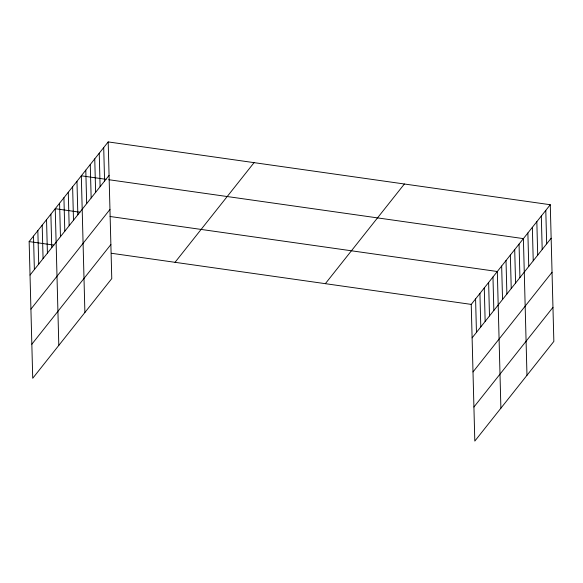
<?xml version="1.0" encoding="UTF-8"?>
<svg xmlns="http://www.w3.org/2000/svg" width="583" height="583" viewBox="0 0 583 583"><rect width="100%" height="100%" fill="white"/><g stroke="black" fill="none" stroke-linecap="round" stroke-linejoin="round"><path stroke-width="0.87" d="M108.19 141.917L111.768 278.601L32.728 378.272L29.15 241.588L108.19 141.917L550.272 204.728L553.85 341.412L474.81 441.083L471.232 304.399L550.272 204.728M30.025 275.067L109.065 175.396M30.921 309.128L109.954 209.457M31.839 344.218L110.879 244.547M175.038 262.321L254.079 162.642M325.343 283.673L404.383 184.002M472.106 337.878L551.146 238.207M473.002 371.932L552.043 272.261M473.921 407.021L552.961 307.35M106.07 179.324L81.314 175.804L84.892 312.488M108.722 179.702L523.396 238.615L526.974 375.299M79.988 212.219L55.232 208.699L58.81 345.384M110.049 216.49L497.314 271.51L500.892 408.187M29.15 241.588L53.906 245.108M111.375 253.27L471.232 304.399M545.79 210.376L546.672 243.854M541.315 216.023L542.19 249.502M536.834 221.671L537.708 255.15M532.352 227.319L533.234 260.798M527.877 232.967L528.752 266.446M519.052 244.095L519.927 277.574M514.702 249.582L515.583 283.054M510.358 255.062L511.233 288.541M506.008 260.543L506.889 294.021M501.664 266.023L502.539 299.502M492.97 276.991L493.845 310.469M488.62 282.471L489.494 315.95M484.276 287.951L485.151 321.43M479.926 293.438L480.8 326.91M475.582 298.919L476.457 332.397M103.708 147.565L104.583 181.043M99.234 153.212L100.108 186.691M94.752 158.86L95.627 192.339M90.27 164.508L91.152 197.987M85.796 170.156L86.67 203.635M76.971 181.291L77.845 214.77M72.62 186.771L73.494 220.25M68.277 192.252L69.151 225.73M63.926 197.732L64.8 231.211M59.583 203.219L60.457 236.698M50.889 214.18L51.763 247.658M46.538 219.66L47.412 253.139M42.195 225.147L43.069 258.626M37.844 230.628L38.718 264.106M33.501 236.108L34.375 269.586"/></g></svg>
